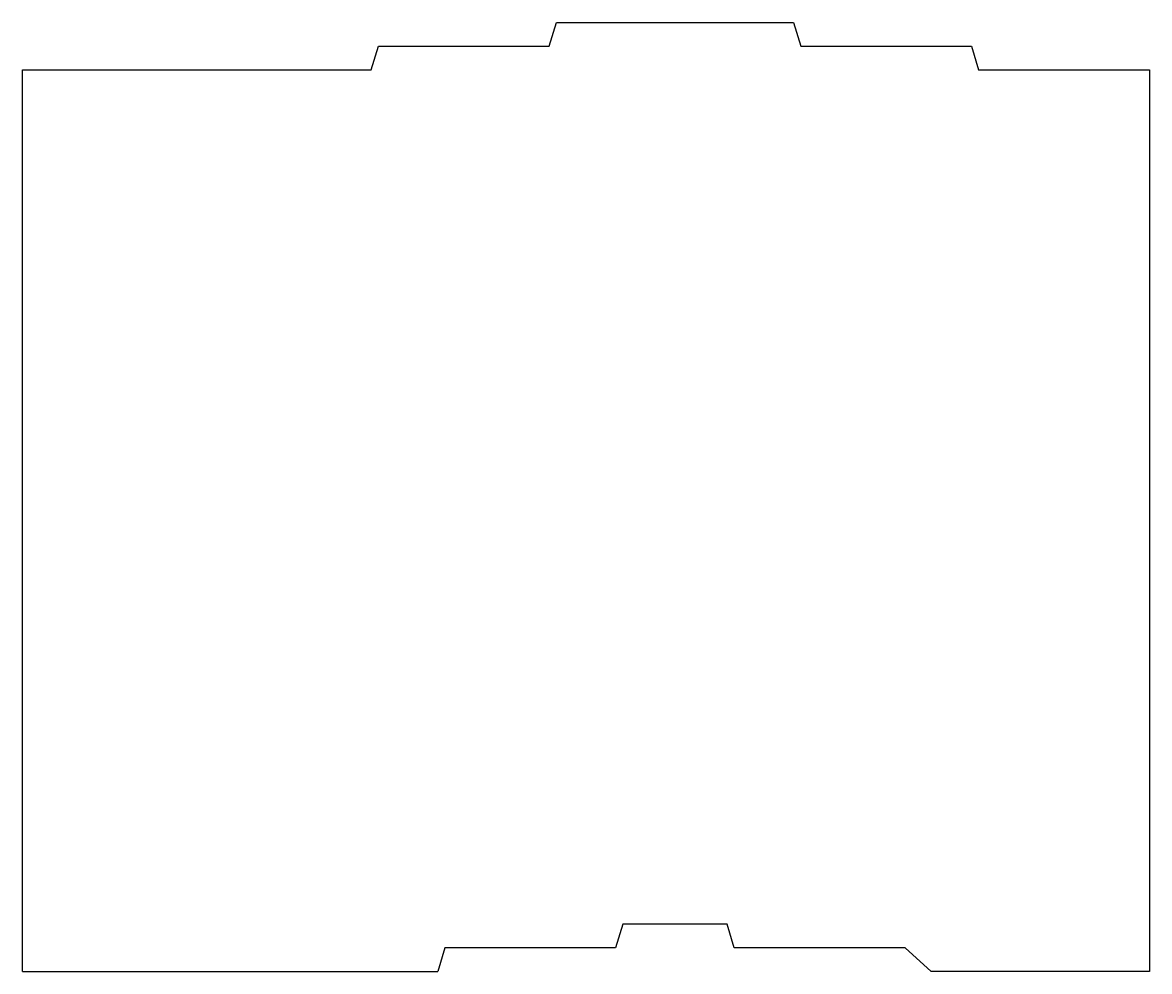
# Model space of a CAD drawing. Header units: millimetres. Extents: x 88 to 206, y -162 to -62.
import ezdxf

# ---------------------------------------------------------------- set-up
doc = ezdxf.new("R2010")
doc.units = ezdxf.units.MM

msp = doc.modelspace()

# ---------------------------------------------------------------- linework, layer by layer
for p, q in [((143, -64.5), (143.75, -62)), ((143.75, -62), (168.75, -62)), ((168.75, -62), (169.5, -64.5)), ((124.25, -67), (125, -64.5)), ((125, -64.5), (143, -64.5)), ((169.5, -64.5), (187.5, -64.5)), ((187.5, -64.5), (188.2501, -67)), ((87.5, -162), (87.5, -67)), ((87.5, -67), (124.25, -67)), ((188.2501, -67), (206.25, -67)), ((206.25, -67), (206.25, -162)), ((150.75, -157), (150, -159.5)), ((161.75, -157), (150.75, -157)), ((162.5, -159.5), (161.75, -157)), ((132, -159.5), (131.25, -162)), ((150, -159.5), (132, -159.5)), ((180.5, -159.5), (162.5, -159.5)), ((183.25, -162), (180.5, -159.5)), ((87.5, -162), (131.25, -162)), ((206.25, -162), (183.25, -162))]:
    msp.add_line(p, q)

doc.saveas('drawing.dxf')
